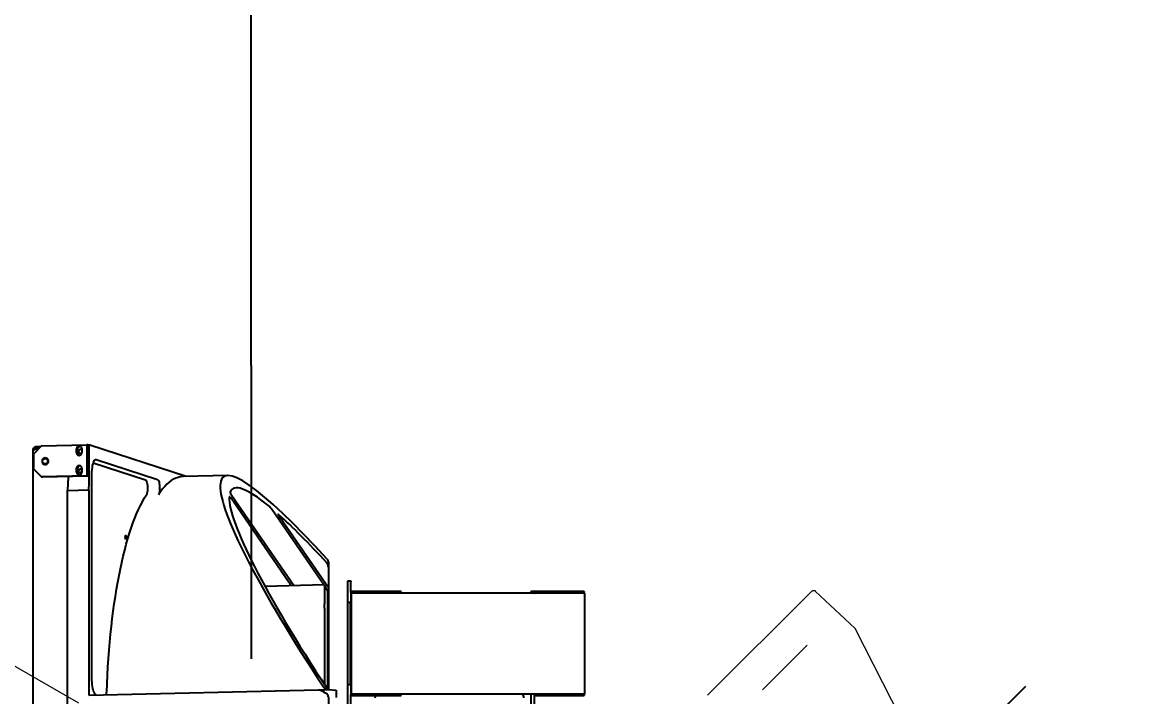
# Model space of a CAD drawing. Header units: inches. Extents: x -347369 to -260369, y 119522 to 149869.
# Drawn here: x -322776 to -321356, y 139976 to 140838 of the extents above; entities that cross this region are included whole.
import ezdxf

# ---------------------------------------------------------------- set-up
doc = ezdxf.new("R2010")
doc.units = ezdxf.units.IN
doc.header["$LTSCALE"] = 300
doc.linetypes.add('CENTRO', pattern=[2, 1.25, -0.25, 0.25, -0.25])
doc.linetypes.add('NASCOSTA', pattern=[0.375, 0.25, -0.125])
for name, color, linetype in [('ASSI', 254, 'CENTRO'), ('MACCHINA', 40, 'Continuous'), ('QUOTE', 7, 'Continuous')]:
    doc.layers.add(name, color=color, linetype=linetype)
doc.styles.get("Standard").update_dxf_attribs({"font": 'romans.shx'})
doc.dimstyles.new('sc1a100', dxfattribs={"dimscale": 100, "dimtxt": 3, "dimasz": 3, "dimexe": 0, "dimexo": 0, "dimgap": 1, "dimtad": 1, "dimzin": 12, "dimdsep": 46, "dimtxsty": 'Standard', "dimblk": 'CLOSEDBLANK', "dimcen": 1, "dimclrd": 253, "dimclre": 253, "dimclrt": 2, "dimadec": 0, "dimazin": 3, "dimtfac": 1, "dimtmove": 0, "dimatfit": 1, "dimldrblk": 'CLOSEDBLANK', "dimfxl": 1, "dimtolj": 1, "dimtzin": 0, "dimarcsym": 0})
doc.dimstyles.new('sc1a100_pollici', dxfattribs={"dimscale": 100, "dimtxt": 3, "dimasz": 3, "dimexe": 0, "dimexo": 0, "dimgap": 1, "dimtad": 1, "dimzin": 12, "dimdsep": 46, "dimtxsty": 'Standard', "dimblk": 'CLOSEDBLANK', "dimcen": 1, "dimclrd": 253, "dimclre": 253, "dimclrt": 2, "dimadec": 0, "dimazin": 3, "dimtfac": 1, "dimtmove": 0, "dimatfit": 1, "dimldrblk": 'CLOSEDBLANK', "dimfxl": 1, "dimtolj": 1, "dimtzin": 0, "dimarcsym": 0})

# ---------------------------------------------------------------- blocks, each defined once
blk = doc.blocks.new('_ClosedBlank')
at = {"color": 0, "linetype": 'ByBlock', "lineweight": -2}
for p, q in [((-1, 0.1667), (0, 0)), ((-1, 0.1667), (-1, -0.1667)), ((0, 0), (-1, -0.1667))]:
    blk.add_line(p, q, dxfattribs=at)
blk = doc.blocks.new('*D16')
at = {"layer": 'Defpoints', "color": 0, "transparency": 16777216}
for p in [(-307383.6, 144199.7), (-325383.6, 140999.7), (-307383.6, 139125.6)]:
    blk.add_point(p, dxfattribs=at)
at = {"layer": 'QUOTE', "color": 253, "lineweight": -2, "transparency": 16777216}
for p, q in [((-325383.6, 140999.7), (-325383.6, 144199.7)), ((-325083.6, 144199.7), (-307683.6, 144199.7)), ((-307383.6, 139125.6), (-307383.6, 144199.7))]:
    blk.add_line(p, q, dxfattribs=at)
at = {"layer": 'QUOTE', "color": 253, "lineweight": -2, "transparency": 16777216, "xscale": 300, "yscale": 300, "zscale": 300, "rotation": 180}
blk.add_blockref('_ClosedBlank', (-325383.6, 144199.7), dxfattribs=at)
at = {"layer": 'QUOTE', "color": 253, "lineweight": -2, "transparency": 16777216, "xscale": 300, "yscale": 300, "zscale": 300}
blk.add_blockref('_ClosedBlank', (-307383.6, 144199.7), dxfattribs=at)
at = {"layer": 'QUOTE', "color": 2, "transparency": 16777216, "char_height": 300, "attachment_point": 5}
for s, insert in [('\\A1;18000', (-316383.6, 144449.7)), ('\\A1;[59\'-0 11/16"]', (-316383.6, 143871.1))]:
    blk.add_mtext(s, dxfattribs=dict(at, insert=insert))
blk = doc.blocks.new('*D20')
at = {"layer": 'Defpoints', "color": 0, "transparency": 16777216}
for p in [(-322483.6, 142999.7), (-325383.6, 140999.7), (-322483.6, 140399.7)]:
    blk.add_point(p, dxfattribs=at)
at = {"layer": 'QUOTE', "color": 253, "lineweight": -2, "transparency": 16777216}
for p, q in [((-325383.6, 140999.7), (-325383.6, 142999.7)), ((-325083.6, 142999.7), (-322783.6, 142999.7)), ((-322483.6, 140399.7), (-322483.6, 142999.7))]:
    blk.add_line(p, q, dxfattribs=at)
at = {"layer": 'QUOTE', "color": 253, "lineweight": -2, "transparency": 16777216, "xscale": 300, "yscale": 300, "zscale": 300, "rotation": 180}
blk.add_blockref('_ClosedBlank', (-325383.6, 142999.7), dxfattribs=at)
at = {"layer": 'QUOTE', "color": 253, "lineweight": -2, "transparency": 16777216, "xscale": 300, "yscale": 300, "zscale": 300}
blk.add_blockref('_ClosedBlank', (-322483.6, 142999.7), dxfattribs=at)
at = {"layer": 'QUOTE', "color": 2, "transparency": 16777216, "char_height": 300, "attachment_point": 5}
for s, insert in [('\\A1;2900', (-323933.6, 143249.7)), ('\\A1;[9\'-6 3/16"]', (-323933.6, 142671.1))]:
    blk.add_mtext(s, dxfattribs=dict(at, insert=insert))
blk = doc.blocks.new('*D28')
at = {"layer": 'Defpoints', "color": 0, "transparency": 16777216}
for p in [(-322483.6, 140399.7), (-321493.7, 139989.6), (-324251.4, 137231.9), (-323921.8, 136508.7), (-322483.6, 136499.7)]:
    blk.add_point(p, dxfattribs=at)
at = {"layer": 'QUOTE', "color": 253, "lineweight": -2, "transparency": 16777216}
for p, q in [((-324251.4, 137231.9), (-324517.4, 136965.8)), ((-322483.6, 136499.7), (-322483.6, 136123.4))]:
    blk.add_line(p, q, dxfattribs=at)
blk.add_arc((-322483.6, 138999.7), 2876.3, 230.9788, 264.0212, dxfattribs=at)
at = {"layer": 'QUOTE', "color": 253, "lineweight": -2, "transparency": 16777216, "xscale": 300, "yscale": 300, "zscale": 300}
for p, rotation in [((-324517.4, 136965.8), 137.9893954922992), ((-322483.6, 136123.4), 357.0106045077002)]:
    blk.add_blockref('_ClosedBlank', p, dxfattribs=dict(at, rotation=rotation))
at = {"layer": 'QUOTE', "color": 2, "transparency": 16777216, "insert": (-323488.6, 136573.3), "char_height": 300, "attachment_point": 5, "rotation": 337.5}
blk.add_mtext('\\A1;45°', dxfattribs=at)
blk = doc.blocks.new('*D38')
at = {"layer": 'Defpoints', "color": 0, "transparency": 16777216}
for p in [(-322483.6, 140399.7), (-323696.1, 139699.7), (-320318.6, 137749.7), (-322483.6, 136499.7), (-321507.5, 136317.7)]:
    blk.add_point(p, dxfattribs=at)
at = {"layer": 'QUOTE', "color": 253, "lineweight": -2, "transparency": 16777216}
for p, q in [((-320318.6, 137749.7), (-320011.9, 137572.6)), ((-322483.6, 136499.7), (-322483.6, 136145.6))]:
    blk.add_line(p, q, dxfattribs=at)
blk.add_arc((-322483.6, 138999.7), 2854.1, 276.0253, 323.9747, dxfattribs=at)
at = {"layer": 'QUOTE', "color": 253, "lineweight": -2, "transparency": 16777216, "xscale": 300, "yscale": 300, "zscale": 300}
for p, rotation in [((-320011.9, 137572.6), 56.98734634615995), ((-322483.6, 136145.6), 183.0126536538403)]:
    blk.add_blockref('_ClosedBlank', p, dxfattribs=dict(at, rotation=rotation))
at = {"layer": 'QUOTE', "color": 2, "transparency": 16777216, "insert": (-321181.6, 136744.5), "char_height": 300, "attachment_point": 5, "rotation": 30}
blk.add_mtext('\\A1;60°', dxfattribs=at)
blk = doc.blocks.new('A$Cda148bbc')
at = {"layer": 'ASSI'}
blk.add_line((0, -2400), (0, 1400), dxfattribs=at)
at = {"layer": 'MACCHINA', "color": 8, "linetype": 'NASCOSTA', "lineweight": 5, "ltscale": 2.5}
for p, q in [((-276.2, 1295.8), (-206.4, 1298.2)), ((-83, 1258), (-206.4, 1298.2)), ((-279.3, 1291.8), (-279.3, 677.6)), ((-234.7, 596.4), (-234.7, 1239.8)), ((728.5, 863), (728.5, 48))]:
    blk.add_line(p, q, dxfattribs=at)
blk.add_arc((-274.9, 1291.8), 4.27, 107.7475, 177.8865, dxfattribs=at)
blk = doc.blocks.new('A$Cad528b1c')
at = {"layer": 'ASSI'}
blk.add_line((0, 1400), (0, -2400), dxfattribs=at)
at = {"layer": 'MACCHINA'}
for p, q in [((-268.1, 1297.4), (-277.7, 1287.2)), ((-276.2, 1296.4), (-268.8, 1296.5)), ((-276.2, 1294.4), (-276.2, 1296.4)), ((-276.2, 1294.4), (-270.8, 1294.5)), ((-275.1, 1294), (-276.2, 1294.4)), ((-276.2, 1293.7), (-271.4, 1293.8)), ((-276.2, 1293.7), (-276.2, 1292.2)), ((-268.1, 1297.4), (-210.1, 1298.7)), ((-223.1, 1288.4), (-223.1, 1293.4)), ((-221.8, 1288), (-221.8, 1293)), ((-216.4, 1293.6), (-216.4, 1288.6)), ((-208.8, 1298.3), (-210.1, 1298.7)), ((-210.1, 1298.7), (-210.1, 1258.9)), ((-208.8, 1298.3), (-208.8, 1258.4)), ((-206.5, 1298.2), (-208.8, 1298.1)), ((-206.9, 1297.9), (-208.8, 1297.9)), ((-206.9, 1253.5), (-206.9, 1297.9)), ((-83, 1258), (-206.4, 1298.2)), ((-279.3, 1291.8), (-279.3, 677.6)), ((-277.7, 1267.2), (-277.7, 1287.2)), ((-216.4, 1289.3), (-216.5, 1288.7)), ((-198.3, 1279.6), (-119.6, 1254)), ((-277.7, 1267.2), (-268.1, 1257.5)), ((-223.1, 1263.5), (-223.1, 1268.5)), ((-221.8, 1263.1), (-221.8, 1268.1)), ((-216.4, 1268.7), (-216.4, 1263.7)), ((-201.9, 1275.4), (-135.1, 1253.7)), ((-210.1, 1258.9), (-268.1, 1257.5)), ((-268.1, 1257.5), (-266.8, 1257.1)), ((-208.8, 1258.4), (-266.8, 1257.1)), ((-233.9, 1257.9), (-233.9, 1252.9)), ((-208.8, 1258.4), (-210.1, 1258.9)), ((-203.5, 1000.3), (-203.5, 1261.4)), ((-30.1, 1259.3), (-87.1, 1257.9)), ((-207.6, 1240.4), (-234.7, 1239.8)), ((-234.7, 596.4), (-234.7, 1239.8)), ((-207.6, 1240.4), (-207.6, 978.5)), ((-24.7, 1233.6), (54.7, 1118.5)), ((-23.2, 1226.8), (48.7, 1122.6)), ((92.8, 1119.4), (26.6, 1215.4)), ((98.6, 1115.8), (36.8, 1205.2)), ((98.6, 1147.5), (98.6, 1142.6)), ((98.6, 1142.6), (98.6, 1115.8)), ((123.5, 1124.5), (127.5, 1124.5)), ((123.5, 1123.5), (123.5, 1124.5)), ((123.5, 1098), (123.5, 1123.5)), ((127.5, 1124.5), (127.5, 1123.5)), ((127.5, 1110), (127.5, 1123.5)), ((93.5, 1119.4), (17.6, 1117.6)), ((93.5, 1119.4), (93.5, 1114.8)), ((97.7, 1112.4), (93.5, 1118.4)), ((93.5, 1114.8), (93.5, 1100.9)), ((97.7, 1112.4), (98.6, 1112.1)), ((97.7, 1112.4), (97.7, 986.7)), ((98.6, 1115.8), (98.6, 1112.1)), ((98.6, 1112.1), (98.6, 985.7)), ((191.5, 1111), (127.5, 1111)), ((127.5, 1110), (127.5, 1109)), ((128, 1109), (127.5, 1109)), ((127.5, 1109), (127.5, 1103)), ((128, 980), (128, 1109)), ((153.5, 1109), (128, 1109)), ((426, 1109), (153.5, 1109)), ((191.5, 1110), (191.5, 1111)), ((191.5, 1109), (191.5, 1110)), ((361.5, 1111), (357.5, 1111)), ((357.5, 1111), (357.5, 1109)), ((361.5, 1111), (361.5, 1109)), ((425.5, 1111), (361.5, 1111)), ((425.5, 1111), (425.5, 1110)), ((425.5, 1109), (425.5, 1110)), ((426, 1109), (426, 980)), ((93.5, 1100.9), (93.5, 1095.5)), ((93.5, 1095.5), (93.5, 1095.2)), ((93.5, 1089.8), (93.5, 1095.2)), ((123.5, 1097), (123.5, 1098)), ((127, 1097), (123.5, 1097)), ((123.5, 1092), (123.5, 1097)), ((127, 991), (127, 1098)), ((127.5, 1098), (127, 1098)), ((127.5, 1103), (127.5, 1098)), ((128, 1103), (127.5, 1103)), ((127.8, 1098), (127.5, 1098)), ((128, 1098), (127.8, 1098)), ((93.5, 1089.8), (93.5, 992.6)), ((123.5, 997), (123.5, 1092)), ((123.5, 992), (123.5, 997)), ((-207.6, 978.5), (85.8, 985.4)), ((92.6, 989), (92.5, 989.1)), ((96.7, 987.8), (98.6, 985.7)), ((98.6, 985.7), (108.5, 984.8)), ((98.6, 985.7), (98.6, 985.7)), ((108.5, 984.8), (108.5, 975.7)), ((123.5, 992), (127, 992)), ((123.5, 991), (123.5, 992)), ((123.5, 965.5), (123.5, 991)), ((127, 991), (127.5, 991)), ((127.5, 991), (127.5, 986)), ((127.8, 991), (127.5, 991)), ((127.5, 986), (128, 986)), ((127.5, 986), (127.5, 980)), ((127.8, 991), (128, 991)), ((98.6, 976.5), (98.6, 879.4)), ((127.5, 980), (128, 980)), ((127.5, 980), (127.5, 979)), ((127.5, 965.5), (127.5, 979)), ((127.5, 978), (191.5, 978)), ((153.5, 980), (128, 980)), ((426, 980), (153.5, 980)), ((191.5, 979), (191.5, 980)), ((191.5, 978), (191.5, 979)), ((357.5, 980), (357.5, 963)), ((361.5, 980), (361.5, 963)), ((361.5, 978), (425.5, 978)), ((425.5, 979), (425.5, 980)), ((425.5, 979), (425.5, 978))]:
    blk.add_line(p, q, dxfattribs=at)
at = {"layer": 'MACCHINA', "flags": 128}
for points in [[(-263.2, 1281.8), (-264.4, 1281.6), (-265.5, 1281), (-266.4, 1280.1), (-267, 1279), (-267.3, 1277.8), (-267.2, 1276.5), (-266.8, 1275.3), (-266, 1274.4), (-265, 1273.7), (-263.8, 1273.3), (-262.6, 1273.4), (-261.4, 1273.8), (-260.4, 1274.5), (-259.7, 1275.5), (-259.2, 1276.7), (-259.1, 1278), (-259.4, 1279.2), (-260, 1280.3), (-260.9, 1281.1), (-262, 1281.6), (-263.2, 1281.8)], [(-260, 1277.7), (-260.2, 1276.5), (-260.7, 1275.5), (-261.5, 1274.7), (-262.5, 1274.2), (-263.6, 1274.1), (-264.7, 1274.4), (-265.6, 1275), (-266.3, 1275.9), (-266.7, 1276.9), (-266.7, 1278.1), (-266.3, 1279.2), (-265.6, 1280.1), (-264.7, 1280.7), (-263.6, 1281.1), (-262.5, 1281), (-261.5, 1280.5), (-260.7, 1279.8), (-260.2, 1278.8), (-260, 1277.7)], [(-203.5, 1261.4), (-203.5, 1264.2), (-203.3, 1266.9), (-203, 1269.5), (-202.7, 1271.9), (-202.2, 1274), (-201.7, 1275.9), (-201.1, 1277.4), (-200.5, 1278.5), (-199.8, 1279.3), (-199.1, 1279.7), (-198.3, 1279.6)], [(-135.1, 1253.7), (-134.6, 1253.3), (-134.1, 1252.6), (-133.7, 1251.6), (-133.3, 1250.3), (-133, 1248.7), (-132.7, 1247), (-132.6, 1245.1), (-132.5, 1243.2), (-132.5, 1241.3), (-132.7, 1239.5), (-132.9, 1237.8), (-133.2, 1236.4), (-133.6, 1235.2), (-134, 1234.4)], [(-119.6, 1254), (-119.2, 1253.7), (-118.7, 1253), (-118.2, 1252), (-117.8, 1250.6), (-117.5, 1249.1), (-117.3, 1247.3), (-117.1, 1245.5), (-117.1, 1243.5), (-117.1, 1241.6), (-117.2, 1239.8), (-117.4, 1238.2), (-117.7, 1236.7), (-118.1, 1235.6), (-118.5, 1234.7)], [(-87.1, 1257.9), (-87.7, 1257.9), (-90.6, 1257.6), (-93.5, 1256.9), (-96.3, 1255.9), (-99.2, 1254.5), (-102.1, 1252.7), (-104.9, 1250.6), (-107.7, 1248.1), (-110.4, 1245.3), (-113.2, 1242.1), (-115.9, 1238.6), (-118.5, 1234.7)], [(-184.7, 982.5), (-184.3, 993.4), (-183.7, 1004.2), (-183.1, 1014.9), (-182.4, 1025.4), (-181.6, 1035.9), (-180.7, 1046.2), (-179.8, 1056.4), (-178.7, 1066.4), (-177.5, 1076.3), (-176.3, 1086), (-175, 1095.5), (-173.6, 1104.8), (-172.1, 1114), (-170.6, 1122.9), (-168.9, 1131.6), (-167.2, 1140), (-165.5, 1148.2), (-163.6, 1156.2), (-161.7, 1163.9), (-159.7, 1171.4), (-157.7, 1178.6), (-155.5, 1185.5), (-153.4, 1192.2), (-151.1, 1198.5), (-148.8, 1204.6), (-146.5, 1210.3), (-144.1, 1215.8), (-141.6, 1220.9), (-139.1, 1225.7), (-136.6, 1230.2), (-134, 1234.4)], [(-160.2, 1177.7), (-160.5, 1178), (-160.7, 1178.6), (-160.8, 1179.4), (-160.9, 1180.4), (-160.8, 1181.4), (-160.7, 1182.1), (-160.5, 1182.6), (-160.2, 1182.7), (-160, 1182.4), (-159.8, 1181.8), (-159.6, 1181), (-159.6, 1180), (-159.6, 1179.1), (-159.8, 1178.3), (-160, 1177.8), (-160.2, 1177.7)], [(-198.4, 978.7), (-198.6, 978.8), (-199.3, 979.4), (-200, 980.3), (-200.7, 981.6), (-201.3, 983.2), (-201.8, 985.1), (-202.3, 987.2), (-202.7, 989.6), (-203.1, 992.2), (-203.3, 994.8), (-203.5, 997.6), (-203.5, 1000.3)], [(85.8, 985.4), (88.8, 985.4), (91.3, 985.5), (93.5, 985.5), (95.3, 985.6), (96.7, 985.6), (97.7, 985.6), (98.3, 985.7), (98.6, 985.7)], [(158.5, 975), (158.7, 977), (159, 978)]]:
    blk.add_lwpolyline(points, dxfattribs=at)
at = {"layer": 'MACCHINA'}
for centre, radius, start, end in [((-274.9, 1291.8), 4.27, 107.7475, 177.8865), ((-275, 1291.8), 2.21, 92.3618, 171.2733), ((-219.8, 1293.6), 3.38, 359.934, 182.7417), ((-218.3, 1293.1), 3.5, 85.2321, 180.9485), ((-206.4, 1297.7), 0.474, 78.2769, 152.8246), ((-276.7, 1283), 9.22, 86.6998, 106.2604), ((-219.8, 1288.4), 3.38, 179.934, 2.7417), ((-218.4, 1288), 3.41, 179.4449, 239.3469), ((-218.4, 1290.1), 2.43, 31.47, 182.1197), ((-218.5, 1290), 2.39, 179.2117, 332.1651), ((-219.8, 1268.7), 3.38, 359.934, 182.7417), ((-218.3, 1268.2), 3.5, 85.2321, 180.9485), ((-218.4, 1265.2), 2.43, 31.47, 182.1197), ((-218.5, 1265.1), 2.39, 179.2117, 332.1651), ((-339, 1252.5), 105.1, 353.0284, 0.1942), ((-219.8, 1263.5), 3.38, 179.934, 2.7417), ((-218.4, 1263.1), 3.41, 179.4449, 239.3469), ((-312, 1253.1), 105.1, 353.0284, 0.1942), ((-193.3, 982.3), 8.54, 337.5422, 1.2399), ((338.5, 975), 10, 0, 30)]:
    blk.add_arc(centre, radius, start, end, dxfattribs=at)
for centre, major_axis, ratio, start_param, end_param in [((215.5, 912.4), (-251, 345.2), 0.134221, 5.380201, 7.533679), ((-23.4, 1233.2), (-3.56, 4.9), 0.134221, 0.08573, 1.387845), ((215.5, 912.4), (-239.6, 329.6), 0.134221, 5.809583, 6.368915), ((215.5, 912.4), (-239.6, 329.6), 0.134221, 0.168107, 1.243919), ((-24.5, 1227.2), (-3.56, 4.9), 0.134221, 4.529438, 6.451292), ((25.3, 1215.8), (-3.56, 4.9), 0.134221, 4.529438, 5.809583), ((38.1, 1204.8), (-3.56, 4.9), 0.134221, 5.726593, 7.67103), ((215.5, 912.4), (-239.6, 329.6), 0.134221, 5.405446, 5.726593), ((47.4, 1123), (-3.56, 4.9), 0.134221, 3.402594, 4.529438), ((68, 978.3), (30.5, -2), 0.326132, 0.020966, 0.96842)]:
    blk.add_ellipse(centre, major_axis=major_axis, ratio=ratio, start_param=start_param, end_param=end_param, dxfattribs=at)
for points, knots in [([(-216.4, 1266), (-216.4, 1266), (-216.6, 1265.9), (-217, 1265.4), (-217.4, 1264.7), (-217.4, 1264.2), (-217.5, 1264)], [0, 0, 0, 0, 0.017639, 0.373245, 0.739855, 1, 1, 1, 1]), ([(-217.5, 1264), (-217.5, 1263.7), (-217.5, 1263.4), (-217.3, 1263.1), (-217.3, 1263.1)], [0, 0, 0, 0, 0.849523, 1, 1, 1, 1]), ([(96.5, 1152.7), (96.8, 1152.3), (97.5, 1151.4), (98.3, 1149.7), (98.5, 1148.4), (98.6, 1147.5)], [0, 0, 0, 0, 0.256575, 0.521175, 1, 1, 1, 1]), ([(98.6, 1142.6), (98.5, 1143.1), (98.5, 1144.1), (97.9, 1145.9), (97, 1147), (96.5, 1147.7)], [0, 0, 0, 0, 0.279558, 0.566773, 1, 1, 1, 1]), ([(128.5, 1109), (128.4, 1109), (128.2, 1109), (127.9, 1109.2), (127.7, 1109.4), (127.5, 1109.7), (127.5, 1109.9), (127.5, 1110)], [0, 0, 0, 0, 0.146754, 0.316126, 0.510248, 0.757793, 1, 1, 1, 1]), ([(191.5, 1110), (191.5, 1109.9), (191.5, 1109.6), (191.2, 1109.3), (190.9, 1109.1), (190.7, 1109), (190.6, 1109), (190.5, 1109)], [0, 0, 0, 0, 0.31012, 0.616121, 0.758896, 0.886022, 1, 1, 1, 1]), ([(361.5, 1110), (361.5, 1109.9), (361.5, 1109.6), (361.8, 1109.3), (362.1, 1109.1), (362.3, 1109), (362.4, 1109), (362.5, 1109)], [0, 0, 0, 0, 0.3101202, 0.6161208, 0.7588957, 0.8860224, 1, 1, 1, 1]), ([(424.5, 1109), (424.6, 1109), (424.8, 1109), (425.1, 1109.2), (425.3, 1109.4), (425.5, 1109.7), (425.5, 1109.9), (425.5, 1110)], [0, 0, 0, 0, 0.146754, 0.316126, 0.510248, 0.757793, 1, 1, 1, 1]), ([(96.7, 985.7), (96.7, 985.7), (96.2, 985.8), (95.3, 986.3), (93.9, 987.3), (93.1, 988.4), (92.6, 989)], [0, 0, 0, 0, 0.0182829, 0.3151868, 0.6209145, 1, 1, 1, 1]), ([(127.5, 979), (127.5, 979.1), (127.5, 979.4), (127.8, 979.7), (128.1, 979.9), (128.3, 980), (128.4, 980), (128.5, 980)], [0, 0, 0, 0, 0.31012, 0.616121, 0.758896, 0.886022, 1, 1, 1, 1]), ([(190.5, 980), (190.6, 980), (190.8, 980), (191.1, 979.8), (191.3, 979.6), (191.5, 979.3), (191.5, 979.1), (191.5, 979)], [0, 0, 0, 0, 0.146754, 0.316126, 0.510248, 0.757793, 1, 1, 1, 1]), ([(362.5, 980), (362.4, 980), (362.2, 980), (361.9, 979.8), (361.7, 979.6), (361.5, 979.3), (361.5, 979.1), (361.5, 979)], [0, 0, 0, 0, 0.1467542, 0.3161257, 0.5102478, 0.7577933, 1, 1, 1, 1]), ([(425.5, 979), (425.5, 979.1), (425.5, 979.4), (425.2, 979.7), (424.9, 979.9), (424.7, 980), (424.6, 980), (424.5, 980)], [0, 0, 0, 0, 0.3101202, 0.6161208, 0.7588957, 0.8860224, 1, 1, 1, 1])]:
    blk.add_open_spline(points, degree=3, knots=knots, dxfattribs=at)

msp = doc.modelspace()

# ---------------------------------------------------------------- block references
for rotation in [315, 59.99999999999999]:
    msp.add_blockref('A$Cda148bbc', (-322483.625, 138999.656), dxfattribs=dict(rotation=rotation))
msp.add_blockref('A$Cad528b1c', (-322483.625, 138999.656))

# ---------------------------------------------------------------- dimensions: what is measured, and where the dimension line sits
at = {"layer": 'QUOTE'}
for base, p2, picture, middle in [((-307383.625, 144199.656), (-307383.625, 139125.625), '*D16', (-316383.625, 144199.656)), ((-322483.625, 142999.656), (-322483.625, 140399.656), '*D20', (-323933.625, 142999.656))]:
    dim = msp.add_linear_dim(base=base, p1=(-325383.625, 140999.656), p2=p2, dimstyle='sc1a100_pollici', override={"dimpost": '\\X'}, dxfattribs=at)
    dim.commit()
    dim.dimension.update_dxf_attribs({"geometry": picture, "text_midpoint": middle, "dimtype": 160})
for base, line2, picture, middle in [((-323921.753, 136508.745), ((-324251.392, 137231.889), (-321493.675, 139989.605)), '*D28', (-323488.649, 136573.311)), ((-321507.475, 136317.706), ((-320318.561, 137749.656), (-323696.06, 139699.656)), '*D38', (-321181.589, 136744.464))]:
    dim = msp.add_angular_dim_2l(base=base, line1=((-322483.625, 136499.656), (-322483.625, 140399.656)), line2=line2, dimstyle='sc1a100', dxfattribs=at)
    dim.commit()
    dim.dimension.update_dxf_attribs({"geometry": picture, "text_midpoint": middle})

doc.saveas('drawing.dxf')
